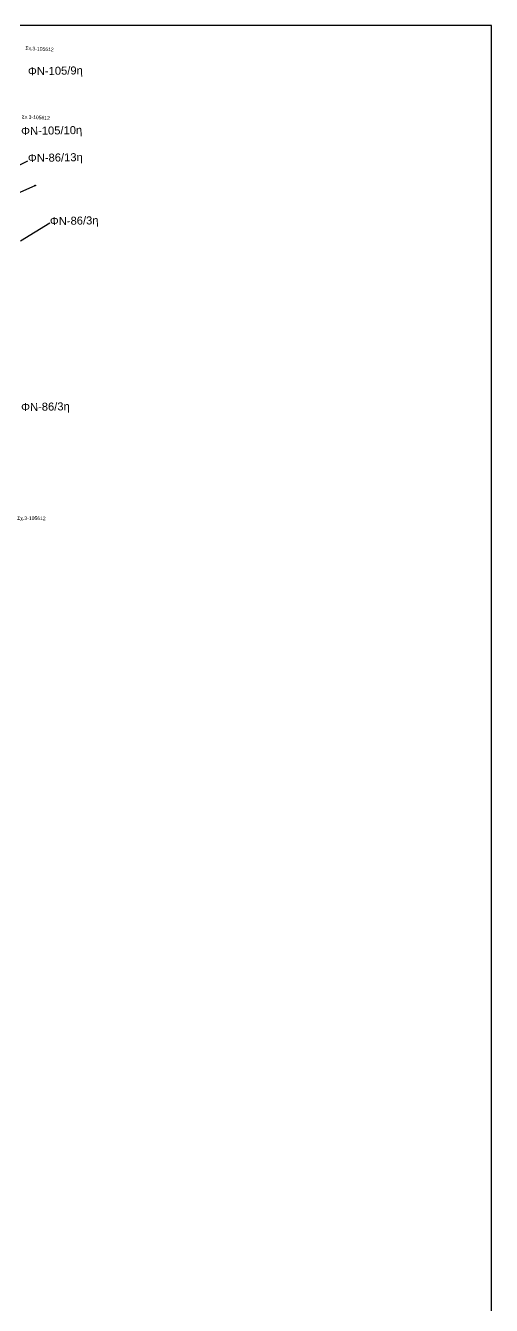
# Model space of a CAD drawing. Header units: millimetres. Extents: x 907 to 2022, y 699 to 1220.
# Drawn here: x 1905.1 to 2021.5, y 888.9 to 1208.8 of the extents above; entities that cross this region are included whole.
import ezdxf

# ---------------------------------------------------------------- set-up
doc = ezdxf.new("R2010")
doc.units = ezdxf.units.MM
for name, color, linetype in [('Γυμνά εναέρια ΧΤ (3Φ)   4x50AL', 7, 'Continuous'), ('Επιγραφές - Σχήματα', 7, 'Continuous'), ('Συνδέσεις', 7, 'Continuous')]:
    doc.layers.add(name, color=color, linetype=linetype)
doc.styles.get("Standard").update_dxf_attribs({"font": 'arial.ttf'})
doc.linetypes.add('SYN_LINE', pattern='A,0.5,-0.0001,["/\\/\\/\\/",Standard,S=0.1,R=0,X=0,Y=-0.05],-0.25', length=0.7501)
doc.dimstyles.new('ISO-25', dxfattribs={"dimtxt": 2.5, "dimasz": 2.5, "dimexe": 1.25, "dimexo": 0.625, "dimtad": 1, "dimtxsty": 'Standard', "dimcen": 2.5, "dimadec": 0, "dimazin": 0, "dimtfac": 1, "dimtmove": 0, "dimatfit": 3, "dimfxl": 1, "dimarcsym": 0})

# ---------------------------------------------------------------- blocks, each defined once
blk = doc.blocks.new('_ΣΥΝΔΕΣΗ')
at = {"layer": 'Συνδέσεις', "linetype": 'SYN_LINE', "ltscale": 40}
blk.add_hatch(color=256, dxfattribs=at).paths.add_polyline_path([(0.5, 0, 1), (-0.5, 0, 1)])
at = {"layer": 'Συνδέσεις'}
blk.add_circle((0, 0), 0.5, dxfattribs=at)

msp = doc.modelspace()

# ---------------------------------------------------------------- linework, layer by layer
at = {"layer": 'Γυμνά εναέρια ΧΤ (3Φ)   4x50AL', "color": 156, "linetype": 'SYN_LINE', "ltscale": 10}
msp.add_lwpolyline([(1898.846, 1164.969), (1907.508, 1168.829)], dxfattribs=at)
at = {"layer": 'Επιγραφές - Σχήματα', "ltscale": 10}
msp.add_lwpolyline([(1901.6, 707.265), (2021.535, 707.265), (2021.535, 1208.801), (1901.6, 1208.801)], dxfattribs=at)

# ---------------------------------------------------------------- block references
at = {"layer": 'Συνδέσεις', "xscale": 0.2249999999999091, "yscale": 0.2249999999999091, "zscale": 0.2249999999999091}
msp.add_blockref('_ΣΥΝΔΕΣΗ', (1907.509, 1168.831), dxfattribs=at)

# ---------------------------------------------------------------- texts
at = {"layer": 'Επιγραφές - Σχήματα', "char_height": 0.9, "attachment_point": 1}
for s, insert, rotation in [('Σx.3-105612', (1905.096, 1203.599), 357.36258), ('Σx.3-105612', (1904.144, 1186.489), 357.36258), ('Σχ.3-105612', (1903.024, 1086.159), 359.2585)]:
    msp.add_mtext_dynamic_manual_height_columns(s, width=10.09091, gutter_width=12.5, heights=[0], dxfattribs=dict(at, insert=insert, rotation=rotation))
at = {"layer": 'Επιγραφές - Σχήματα', "linetype": 'Continuous', "char_height": 2, "width": 23.56556, "attachment_point": 1, "rotation": 1.02002}
for s, insert in [('ΦΝ-105/9η', (1905.672, 1198.384)), ('ΦΝ-105/10η', (1903.964, 1183.441)), ('ΦΝ-86/13η', (1905.652, 1176.698)), ('ΦΝ-86/3η', (1911.153, 1160.922)), ('ΦΝ-86/3η', (1903.964, 1114.434))]:
    msp.add_mtext(s, dxfattribs=dict(at, insert=insert))

# ---------------------------------------------------------------- leaders
at = {"layer": 'Επιγραφές - Σχήματα', "ltscale": 40}
for points in [[(1897.338, 1170.768), (1905.698, 1174.957)], [(1903.847, 1155.016), (1911.155, 1159.465)]]:
    msp.add_leader(points, dimstyle='ISO-25', override={"dimasz": 1, "dimtad": 0}, dxfattribs=at)

doc.saveas('drawing.dxf')
